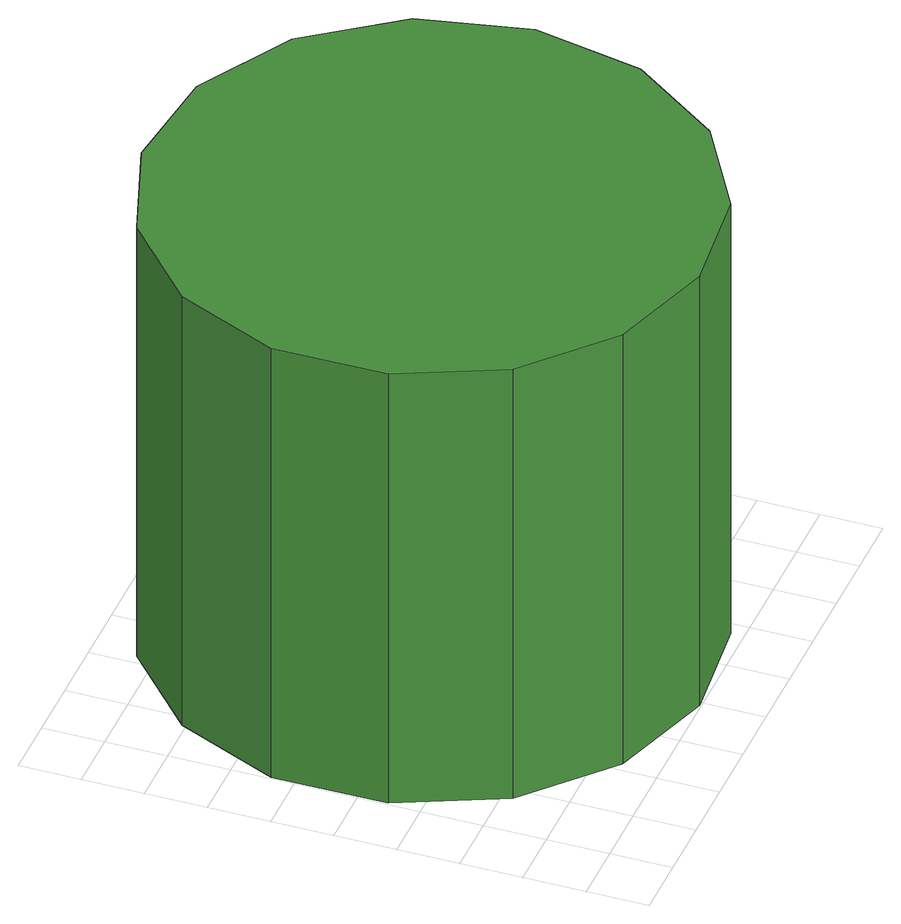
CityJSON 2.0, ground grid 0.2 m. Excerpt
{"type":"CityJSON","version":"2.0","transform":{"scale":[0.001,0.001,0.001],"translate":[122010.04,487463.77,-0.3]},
"CityObjects":{
"tree1":{"type":"SolitaryVegetationObject","attributes":{"function":"something"},"geometry":[{"type":"MultiSurface","lod":"1","boundaries":[[[0,1,2,3,4,5,6,7,8,9,10,11,12,13,14]],[[15,16,17,18,19,20,21,22,23,24,25,26,27,28,29]],[[0,29,28,1]],[[1,28,27,2]],[[2,27,26,3]],[[3,26,25,4]],[[4,25,24,5]],[[5,24,23,6]],[[6,23,22,7]],[[7,22,21,8]],[[8,21,20,9]],[[9,20,19,10]],[[10,19,18,11]],[[11,18,17,12]],[[12,17,16,13]],[[13,16,15,14]],[[14,15,29,0]]]}]}
},
"vertices":[
[1769,890,1591],[1693,1251,1591],[1475,1551,1591],[1155,1736,1591],[787,1775,1591],[435,1660,1591],[160,1413,1591],[9,1075,1591],[9,705,1591],[160,366,1591],[435,119,1591],[787,5,1591],[1155,43,1591],[1475,228,1591],[1693,528,1591],[1693,528,1],[1475,228,1],[1155,43,1],[787,5,1],[435,119,1],[160,366,1],[9,705,1],[9,1075,1],[160,1413,1],[435,1660,1],[787,1775,1],[1155,1736,1],[1475,1551,1],[1693,1251,1],[1769,890,1]
]}
